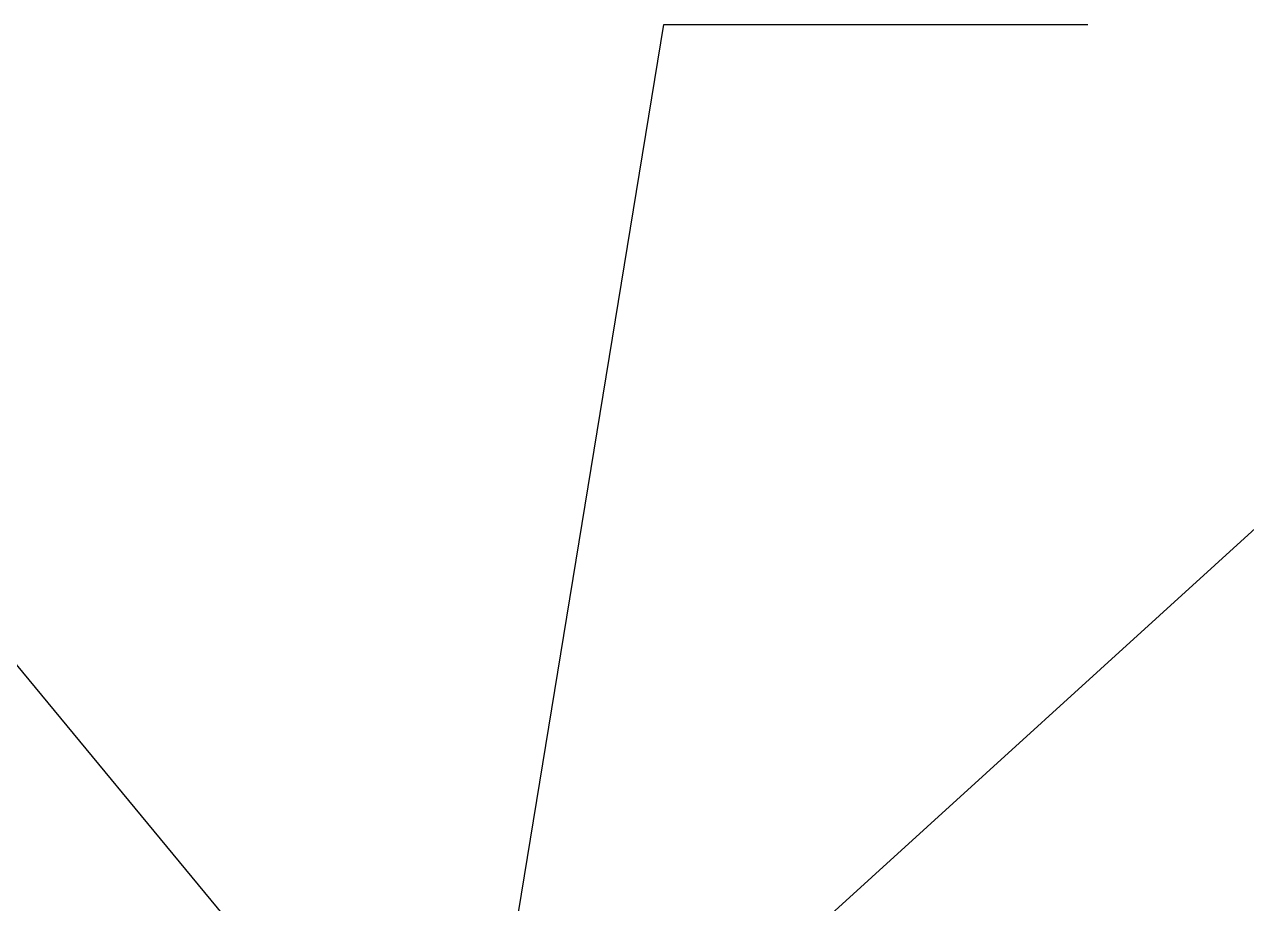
# Model space of a CAD drawing. Header units: millimetres. Extents: x -697 to -103, y -638 to -114.
# Drawn here: x -230.8 to -167, y -386 to -340.1 of the extents above; entities that cross this region are included whole.
import ezdxf

# ---------------------------------------------------------------- set-up
doc = ezdxf.new("R2010")
doc.units = ezdxf.units.MM
doc.layers.add('標示線', color=3, linetype='Continuous', lineweight=0)
doc.styles.get("Standard").update_dxf_attribs({"font": ''})
doc.styles.get('Standard').set_extended_font_data('SimSun')
doc.dimstyles.new('ISO-25', dxfattribs={"dimtxt": 2.5, "dimasz": 2.5, "dimexe": 1.25, "dimexo": 0.625, "dimtad": 1, "dimtxsty": 'Standard', "dimcen": 2.5, "dimadec": 0, "dimazin": 0, "dimtfac": 1, "dimtmove": 0, "dimatfit": 3, "dimfxl": 1, "dimarcsym": 0})

msp = doc.modelspace()

# ---------------------------------------------------------------- leaders
at = {"layer": '標示線', "color": 6, "annotation_type": 0, "has_hookline": 1, "hookline_direction": 0, "text_width": 19}
msp.add_leader([(-206.258, -394.262), (-197.383, -340.079), (-194.883, -340.079)], dimstyle='ISO-25', dxfattribs=at)
at = {"layer": '標示線', "color": 6, "annotation_type": 0, "has_hookline": 1}
for points, hookline_direction, text_width in [([(-209.19, -400.065), (-243.185, -358.988), (-248.185, -358.988)], 1, 18.833), ([(-203.654, -400.139), (-159.066, -359.603), (-154.066, -359.603)], 0, 19.222)]:
    msp.add_leader(points, dimstyle='ISO-25', override={"dimasz": 5}, dxfattribs=dict(at, hookline_direction=hookline_direction, text_width=text_width))

doc.saveas('drawing.dxf')
